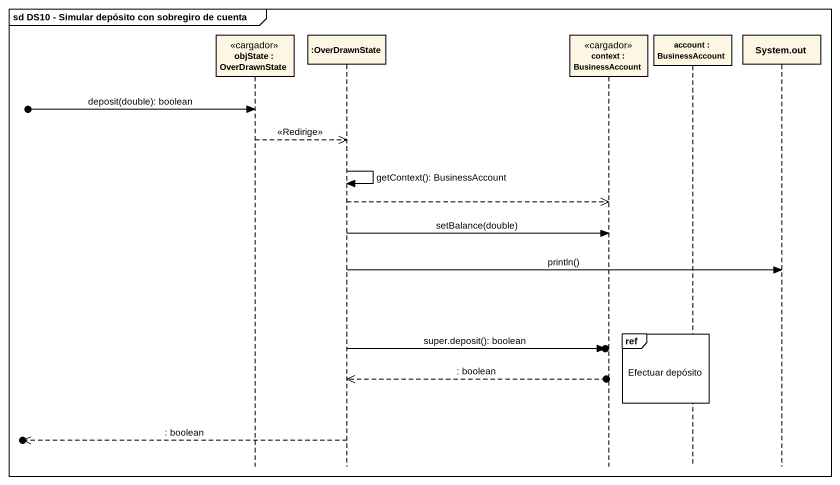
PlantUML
@startuml
mainframe sd DS10 - Simular depósito con sobregiro de cuenta
hide footbox
participant "objState : OverDrawnState" as objState <<cargador>>
participant ":OverDrawnState" as OverDrawnState
participant "context : BusinessAccount" as context <<cargador>>
participant "account : BusinessAccount" as account
participant "System.out" as System_out

[o-> objState : deposit(double): boolean
objState -->> OverDrawnState : <<Redirige>>
OverDrawnState -> OverDrawnState : getContext(): BusinessAccount
OverDrawnState -->> context
OverDrawnState -> context : setBalance(double)
OverDrawnState -> System_out : println()
ref over account : Efectuar depósito
OverDrawnState ->o] : super.deposit(): boolean
OverDrawnState <<--o] : : boolean
[o<<-- OverDrawnState : : boolean
@enduml
